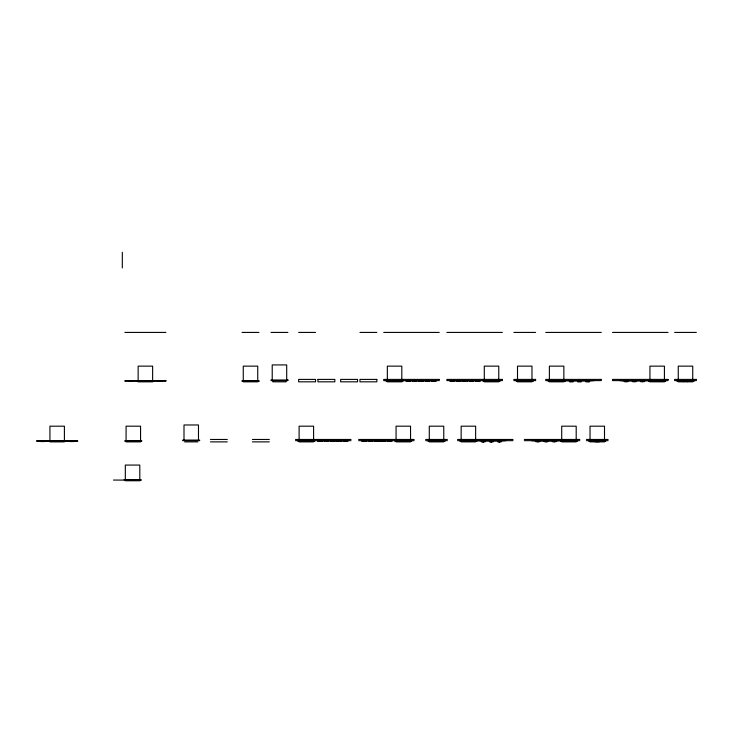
<?xml version="1.0" encoding="UTF-8"?>
<svg xmlns="http://www.w3.org/2000/svg" width="733" height="733" viewBox="0 0 733 733"><rect width="100%" height="100%" fill="white"/><g stroke="black" fill="none" stroke-linecap="round" stroke-linejoin="round"><path stroke-width="1.1" d="M571.3 380.739L570.769 381.701M579.446 380.739L578.905 381.701M587.591 380.739L587.051 381.701M626.009 380.72L625.469 380.839L625.945 381.49C624.259 381.572 627.934 381.581 626.275 381.49L626.275 380.72M634.155 380.72L633.614 380.839L634.082 381.49C632.405 381.572 636.079 381.581 634.421 381.49L634.421 380.72M642.291 380.72L641.76 380.839L642.227 381.49C640.55 381.572 644.225 381.581 642.566 381.49L642.566 380.72M483.899 441.642L482.497 441.568M491.971 441.678L490.643 441.568M498.788 441.568L500.19 441.642L499.063 441.623M153.829 381.215L152.629 381.82L138.143 381.82L136.943 381.215M258.951 381.215L257.741 381.82L243.264 381.82L242.055 380.61L258.951 380.61L258.951 381.215L242.055 381.215M141.002 480.152L139.792 480.756L125.316 480.756L124.106 479.547L141.002 479.547L141.002 480.152L113.468 480.06M403.022 380.61L401.812 381.82L387.336 381.82L386.126 380.61M499.979 380.61L498.77 381.82L484.293 381.82L483.084 380.61M533.193 380.61L531.984 381.82L517.507 381.82L516.298 380.61M565.07 380.913L563.86 381.82L549.384 381.82L548.174 380.61M665.619 380.61L664.419 381.82L649.933 381.82L648.732 380.913M693.94 380.61L692.731 381.82L678.254 381.82L677.045 380.61M687.206 381.682L690.321 380.61M602.095 440.661L598.98 441.733L595.553 441.733L592.438 440.661M483.468 441.623C481.251 441.697 484.696 441.797 483.349 441.651C484.321 440.286 481.7 441.083 483.02 441.009L482.772 441.623M491.614 441.623L490.689 441.651M499.759 441.623C500.474 440.579 498.147 440.899 499.301 441.009L498.834 441.651M538.187 441.632L537.701 441.642M546.332 441.632L545.847 441.642M554.478 441.632L553.992 441.642M682.322 381.187L677.045 381.215M124.876 332.425L165.896 332.425M242.055 332.425L258.951 332.425M271.018 332.425L287.904 332.425M298.661 332.425L315.52 332.425M359.949 332.425L376.835 332.425M383.716 332.425L439.223 332.425M446.883 332.425L502.389 332.425M513.888 332.425L535.603 332.425M545.764 332.425L601.262 332.425M612.531 332.425L668.038 332.425M674.635 332.425L696.35 332.425M569.596 380.913L564.905 380.61M573.215 380.913L577.732 380.913M581.361 380.913L585.878 380.913M589.497 380.913L594.023 380.61M624.296 380.913L619.77 380.61M627.915 380.913L632.442 380.913M636.061 380.913L640.587 380.913M644.206 380.913L648.888 380.61M386.126 381.215L403.022 381.215M483.084 381.215L499.979 381.215M516.298 381.215L533.193 381.215M548.174 381.215L565.07 381.215M648.732 381.215L665.619 381.215M693.94 381.215L688.663 381.178M210.444 439.461L227.294 439.461M252.418 439.461L269.313 439.461M295.491 439.461L350.997 439.461M358.657 439.461L414.163 439.461M425.662 439.461L447.387 439.461M457.539 439.461L513.045 439.461M524.306 439.461L579.812 439.461M586.409 439.461L608.124 439.461M182.792 440.066L199.688 440.066M36.65 440.661L77.68 440.661M124.876 440.661L141.762 440.661M182.792 440.661L199.688 440.661M295.491 440.661L350.997 440.661M358.657 440.661L414.163 440.661M425.662 440.661L447.387 440.661M457.539 440.661L513.045 440.661M524.306 440.661L579.812 440.661M586.409 440.661L608.124 440.661M482.287 440.964L476.688 440.661M484.522 440.964L490.12 440.964M493.483 440.964L497.964 440.964M501.326 440.964L505.807 440.661M536.025 440.964L531.544 440.661M539.387 440.964L543.868 440.964M547.23 440.964L552.829 440.964M556.182 440.964L560.663 440.661M36.65 441.266L77.68 441.266M124.876 441.266L141.762 441.266M297.91 441.266L314.796 441.266M394.858 441.266L411.754 441.266M428.081 441.266L444.968 441.266M459.948 441.266L476.844 441.266M560.507 441.266L577.402 441.266M588.819 441.266L595.086 441.266M599.457 441.266L605.715 441.266M40.874 441.568L44.493 441.568M69.837 441.568L73.456 441.568M490.689 441.752L491.962 441.752L491.495 441.651C492.466 440.286 489.846 441.083 491.165 441.009L490.918 441.623M498.834 441.752L500.108 441.651M49.926 441.871L64.403 441.871M126.076 441.871L140.562 441.871M184.606 441.871L197.873 441.871M210.444 441.871L227.294 441.871M252.418 441.871L269.313 441.871M299.11 441.871L313.596 441.871M396.067 441.871L410.544 441.871M429.281 441.871L443.767 441.871M461.158 441.871L475.635 441.871M561.716 441.871L576.193 441.871M590.028 441.871L604.505 441.871M680.664 380.61L683.779 381.682M692.731 379.41L692.731 366.134L678.254 366.134L678.254 379.41M686.693 380.61L684.283 380.61M664.419 379.41L664.419 366.134L649.933 366.134L649.933 379.41M644.206 380.61L644.206 381.682L640.587 381.682L640.587 380.61M636.061 380.61L636.061 381.682L632.442 381.682L632.442 380.61M627.915 380.61L627.915 381.682L624.296 381.682L624.296 380.61M604.505 439.461L604.505 426.185L590.028 426.185L590.028 439.461M598.476 440.661L596.057 440.661M589.497 380.61L589.497 381.82L585.878 381.82L585.878 380.61M588.324 381.701L587.866 380.739M581.361 380.61L581.361 381.82L577.732 381.82L577.732 380.61M580.179 381.701L579.721 380.739M576.193 439.461L576.193 426.185L561.716 426.185L561.716 439.461M573.215 380.61L573.215 381.82L569.596 381.82L569.596 380.61M572.042 381.701L571.575 380.739M563.86 379.41L563.86 366.134L549.384 366.134L549.384 379.41M555.981 440.661L555.981 441.733L552.361 441.733L552.361 440.661M554.808 441.623L553.534 441.541M554.35 441.541C555.229 440.276 552.682 441.074 554.011 440.973L554.011 441.541M547.835 440.661L547.835 441.733L544.216 441.733L544.216 440.661M546.662 441.623L545.389 441.541M546.204 441.541C547.084 440.276 544.537 441.074 545.865 440.973L545.865 441.541M539.69 440.661L539.69 441.733L536.07 441.733L536.07 440.661M538.517 441.623L537.243 441.623M538.059 441.541C538.938 440.276 536.391 441.074 537.72 440.973L537.72 441.541M531.984 379.41L531.984 366.134L517.507 366.134L517.507 379.41M530.344 380.61L530.344 381.316M529.647 380.61L529.647 381.316M526.147 380.61L526.147 381.316M525.442 380.61L525.442 381.316M524.049 380.61L524.049 381.316M523.344 380.61L523.344 381.316M519.844 380.61L519.844 381.316M519.147 380.61L519.147 381.316M501.28 440.661L501.28 441.871L497.661 441.871L497.661 440.661M498.77 379.41L498.77 366.134L484.293 366.134L484.293 379.41M493.135 440.661L493.135 441.871L489.516 441.871L489.516 440.661M484.989 440.661L484.989 441.871L481.37 441.871L481.37 440.661M480.133 380.61L480.133 381.316L475.231 381.316L475.231 380.61M479.437 380.61L479.437 381.316M475.937 380.61L475.937 381.316M475.635 439.461L475.635 426.185L461.158 426.185L461.158 439.461M473.839 380.61L473.839 381.316L468.937 381.316L468.937 380.61M473.133 380.61L473.133 381.316M469.633 380.61L469.633 381.316M467.535 380.61L467.535 381.316L462.633 381.316L462.633 380.61M466.839 380.61L466.839 381.316M463.338 380.61L463.338 381.316M461.24 380.61L461.24 381.316L456.338 381.316L456.338 380.61M460.535 380.61L460.535 381.316M457.035 380.61L457.035 381.316M454.936 380.61L454.936 381.316L450.044 381.316L450.044 380.61M454.24 380.61L454.24 381.316M450.74 380.61L450.74 381.316M443.767 440.661L443.767 426.185L429.281 426.185L429.281 440.661M442.118 440.661L442.118 441.367M441.422 440.661L441.422 441.367M437.922 440.661L437.922 441.367M437.225 440.661L437.225 441.367M436.062 380.61L436.062 381.316L431.169 381.316L431.169 380.61M435.823 440.661L435.823 441.367M435.365 380.61L435.365 381.316M435.127 440.661L435.127 441.367M431.865 380.61L431.865 381.316M431.627 440.661L431.627 441.367M430.922 440.661L430.922 441.367M429.767 380.61L429.767 381.316L424.865 381.316L424.865 380.61M429.071 380.61L429.071 381.316M425.571 380.61L425.571 381.316M423.472 380.61L423.472 381.316L418.57 381.316L418.57 380.61M422.767 380.61L422.767 381.316M419.267 380.61L419.267 381.316M417.169 380.61L417.169 381.316L412.267 381.316L412.267 380.61M416.472 380.61L416.472 381.316M412.972 380.61L412.972 381.316M410.874 380.61L410.874 381.316L405.972 381.316L405.972 380.61M410.544 440.661L410.544 426.185L396.067 426.185L396.067 440.661M410.168 380.61L410.168 381.316M406.668 380.61L406.668 381.316M401.812 379.41L401.812 366.134L387.336 366.134L387.336 379.41M391.908 440.661L391.908 441.367L387.015 441.367L387.015 440.661M391.211 440.661L391.211 441.367M387.711 440.661L387.711 441.367M385.613 440.661L385.613 441.367L380.711 441.367L380.711 440.661M384.917 440.661L384.917 441.367M381.417 440.661L381.417 441.367M379.309 440.661L379.309 441.367L374.416 441.367L374.416 440.661M378.613 440.661L378.613 441.367M375.113 440.661L375.113 441.367M373.015 440.661L373.015 441.367L368.113 441.367L368.113 440.661M372.318 440.661L372.318 441.367M368.818 440.661L368.818 441.367M366.72 440.661L366.72 441.367L361.818 441.367L361.818 440.661M366.014 440.661L366.014 441.367M362.514 440.661L362.514 441.367M347.845 440.661L347.845 441.367L342.943 441.367L342.943 440.661M347.14 440.661L347.14 441.367M343.649 440.661L343.649 441.367M341.541 440.661L341.541 441.367L336.649 441.367L336.649 440.661M340.845 440.661L340.845 441.367M337.345 440.661L337.345 441.367M335.247 440.661L335.247 441.367L330.345 441.367L330.345 440.661M334.55 440.661L334.55 441.367M331.05 440.661L331.05 441.367M328.943 440.661L328.943 441.367L324.05 441.367L324.05 440.661M328.247 440.661L328.247 441.367M324.746 440.661L324.746 441.367M322.648 440.661L322.648 441.367L317.746 441.367L317.746 440.661M321.952 440.661L321.952 441.367M318.452 440.661L318.452 441.367M313.596 440.661L313.596 426.185L299.11 426.185L299.11 440.661M286.704 380.006L286.704 364.924L272.218 364.924L272.218 380.006M286.09 380.61L286.09 381.82L272.832 381.82L272.832 380.61M257.741 380.61L257.741 366.134L243.264 366.134L243.264 380.61M198.478 440.066L198.478 424.975L184.001 424.975L184.001 440.066M161.672 381.215L158.053 381.215M157.448 380.61L157.448 381.215M152.629 380.61L152.629 366.134L138.143 366.134L138.143 380.61M140.562 440.661L140.562 426.185L126.076 426.185L126.076 440.661M139.792 479.547L139.792 465.07L125.316 465.07L125.316 479.547M133.324 380.61L133.324 381.215M132.719 381.215L129.1 381.215M122.319 252.244L122.319 267.93M69.232 440.661L69.232 441.266M64.403 440.661L64.403 426.185L49.926 426.185L49.926 440.661M59.346 440.661L59.346 441.266M54.975 440.661L54.975 441.266M45.098 440.661L45.098 441.266M317.966 379.41L317.948 381.82L334.825 381.82L334.844 379.41L317.966 379.41M315.538 379.41L298.661 379.41L298.661 381.82L315.538 381.82L315.538 379.41M357.53 379.41L340.643 379.41L340.643 381.82L357.53 381.82L357.53 379.41M376.835 379.41L359.949 379.41L359.949 381.82L376.835 381.82L376.835 379.41M439.223 379.41L383.716 379.41L383.716 380.61L439.223 380.61L439.223 379.41M502.389 379.41L446.883 379.41L446.883 380.61L502.389 380.61L502.389 379.41M535.603 379.41L513.888 379.41L513.888 380.61L535.603 380.61L535.603 379.41M601.262 379.41L545.764 379.41L545.764 380.61L601.262 380.61L601.262 379.41M668.038 379.41L612.531 379.41L612.531 380.61L668.038 380.61L668.038 379.41M696.35 379.41L674.635 379.41L674.635 380.61L696.35 380.61L696.35 379.41M287.904 380.006L271.018 380.006L271.018 380.61L287.904 380.61L287.904 380.006M165.896 380.61L124.876 380.61L124.876 381.215L165.896 381.215L165.896 380.61"/></g></svg>
